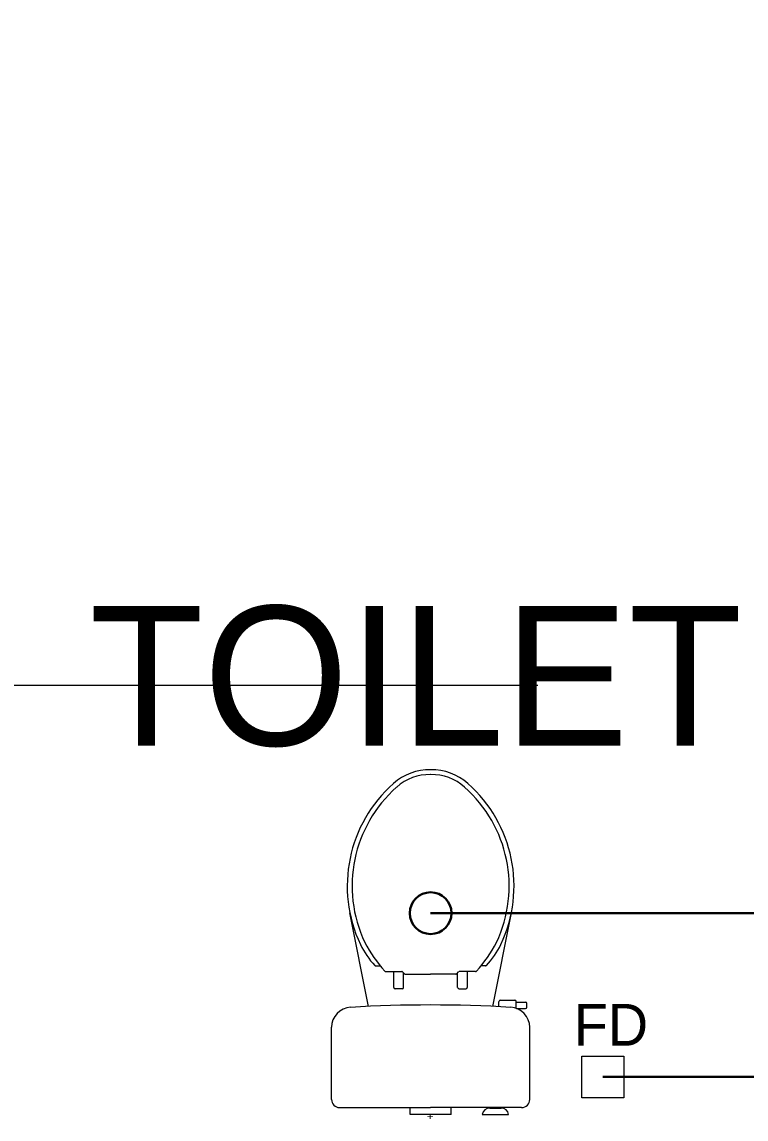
# Model space of a CAD drawing. Header units: millimetres. Extents: x -280308 to 6402717, y -14 to 2073074.
# Drawn here: x -20996 to -19261, y 330737 to 333365 of the extents above; entities that cross this region are included whole.
import ezdxf
from ezdxf.enums import TextEntityAlignment as Align

# ---------------------------------------------------------------- set-up
doc = ezdxf.new("R2010")
doc.units = ezdxf.units.MM
doc.linetypes.add('DASHED2', pattern=[0.375, 0.25, -0.125])
doc.layers.get('0').update_dxf_attribs({"lineweight": 0})
for name, color, linetype, lineweight, true_color in [('-P-ABK', 7, 'Continuous', 30, 0x05ffff), ('-P-AK', 7, 'Continuous', 30, 0xff0a0a), ('P-AKT', 7, 'Continuous', 30, 0xfe0101)]:
    doc.layers.add(name, color=color, linetype=linetype, lineweight=lineweight, true_color=true_color)
for name, color, linetype, lineweight in [('A-FURN-EQPM', 177, 'Continuous', 0), ('A-Z22-T-Anno_Text', 152, 'Continuous', 9), ('I-FURN-EQPM', 175, 'Continuous', 0), ('Tembok', 252, 'Continuous', 13)]:
    doc.layers.add(name, color=color, linetype=linetype, lineweight=lineweight)
doc.layers.add('A-TEXT', color=254, linetype='Continuous')
doc.styles.add('Annotative', font='arial.ttf', dxfattribs={"height": 1.25})
doc.styles.add('romans', font='BKANT.TTF')
doc.styles.add('TGF_A', font='arial.ttf')

# ---------------------------------------------------------------- blocks, each defined once
blk = doc.blocks.new('greg')
at = {"layer": 'I-FURN-EQPM', "ltscale": 1000}
for p, q in [((2016815.6, 1433803.7), (2016815.6, 1433585.7)), ((2016835.1, 1433823.2), (2017007.7, 1433823.2)), ((2017057.8, 1433734.4), (2017282.2, 1433779.2)), ((2017141.5, 1433693.1), (2017141.5, 1433655)), ((2017154.9, 1433716.9), (2017154.9, 1433706.2)), ((2017099.8, 1433653.7), (2017099.8, 1433670.4)), ((2017103.1, 1433673.6), (2017141.5, 1433673.6)), ((2017103.1, 1433650.5), (2017138.2, 1433650.5)), ((2017134.9, 1433645.9), (2017134.9, 1433585.7)), ((2017135.9, 1433648.3), (2017140.5, 1433652.7)), ((2016798.9, 1433634.9), (2016815.6, 1433634.9)), ((2016798.9, 1433536.4), (2016798.9, 1433634.9)), ((2016815.6, 1433367.6), (2016815.6, 1433585.7)), ((2017134.9, 1433525.4), (2017134.9, 1433585.7)), ((2016798.9, 1433536.4), (2016815.6, 1433536.4)), ((2017099.8, 1433517.6), (2017099.8, 1433501)), ((2017103.1, 1433520.9), (2017138.2, 1433520.9)), ((2017135.9, 1433523.1), (2017140.5, 1433518.7)), ((2017141.5, 1433478.2), (2017141.5, 1433516.3)), ((2017103.1, 1433497.7), (2017141.5, 1433497.7)), ((2016798.9, 1433461.8), (2016798.9, 1433398.7)), ((2017154.9, 1433454.4), (2017154.9, 1433465.1)), ((2016814.4, 1433443.8), (2016814.4, 1433416.7)), ((2016814.4, 1433441.1), (2016815.6, 1433441.1)), ((2017057.8, 1433436.9), (2017282.2, 1433392.2)), ((2016814.4, 1433419.4), (2016815.6, 1433419.4)), ((2017057.1, 1433421.9), (2017069.3, 1433421.9)), ((2017072.5, 1433418.6), (2017072.5, 1433383.6)), ((2017052.9, 1433380.3), (2017052.9, 1433358.4)), ((2017053, 1433380.4), (2017069.3, 1433380.4)), ((2017068.1, 1433380.4), (2017068.1, 1433358.4)), ((2017056.2, 1433355.2), (2017064.9, 1433355.2)), ((2016835.1, 1433348.2), (2017007.7, 1433348.2))]:
    blk.add_line(p, q, dxfattribs=at)
for centre, radius, start, end in [((2016835.1, 1433803.7), 19.4, 90, 180), ((2017007.7, 1433775.2), 48, 2.7365, 90), ((2013801.1, 1433585.7), 3260.1, 356.6267, 3.3733), ((2017346.2, 1433458.4), 327.1, 41.4237, 115.367), ((2017346.2, 1433458.4), 315.4, 41.4237, 115.367), ((2017287.3, 1433582.7), 189.5, 115.3845, 133.926), ((2017360.3, 1433457.1), 322.9, 117.5155, 132.4037), ((2017158.1, 1433716.9), 3.24, 133.926, 180), ((2017144.7, 1433693.1), 3.24, 132.4037, 180), ((2017103.1, 1433670.4), 3.24, 90, 180), ((2017496.1, 1433588.5), 116.9, 358.7172, 42.146), ((2017496.1, 1433588.5), 128.6, 358.7172, 42.146), ((2017103.1, 1433653.7), 3.24, 180, 270), ((2017138.2, 1433645.9), 3.24, 134.0485, 180), ((2017138.2, 1433655), 3.24, 314.0485, 0), ((2017496.1, 1433582.8), 116.9, 317.854, 1.2828), ((2017496.1, 1433582.8), 128.6, 317.854, 1.2828), ((2017103.1, 1433517.6), 3.24, 90, 180), ((2017138.2, 1433525.4), 3.24, 180, 225.9515), ((2017138.2, 1433516.3), 3.24, 0, 45.9515), ((2017103.1, 1433501), 3.24, 180, 270), ((2017346.2, 1433712.9), 327.1, 244.633, 318.5763), ((2017346.2, 1433712.9), 315.4, 244.633, 318.5763), ((2016795.4, 1433443.2), 19, 1.9066, 79.3868), ((2017144.7, 1433478.2), 3.24, 180, 227.5963), ((2017360.3, 1433714.3), 322.9, 227.5963, 242.4845), ((2017158.1, 1433454.4), 3.24, 180, 226.074), ((2017287.3, 1433588.6), 189.5, 226.074, 244.6155), ((2016795.4, 1433417.4), 19, 280.6132, 358.0934), ((2017069.3, 1433418.6), 3.24, 0, 90), ((2017007.7, 1433396.1), 48, 270, 357.2635), ((2017069.3, 1433383.6), 3.24, 270, 0), ((2016835.1, 1433367.6), 19.4, 180, 270), ((2017056.2, 1433358.4), 3.24, 180, 270), ((2017064.9, 1433358.4), 3.24, 270, 0)]:
    blk.add_arc(centre, radius, start, end, dxfattribs=at)
at = {"layer": 'I-FURN-EQPM', "ltscale": 1000, "style": 'romans'}
blk.add_text('+', height=19.4, dxfattribs=at).set_placement((2016786.8, 1433577.3))
blk = doc.blocks.new('A$Ce288bb9c')
at = {"layer": 'A-FURN-EQPM', "linetype": 'ByBlock', "lineweight": -2, "ltscale": 0.25}
blk.add_lwpolyline([(7812.7, -19409.9), (7812.7, -19309.9), (7912.7, -19309.9), (7912.7, -19409.9)], close=True, dxfattribs=at)
at = {"layer": 'Tembok', "color": 0, "linetype": 'ByBlock', "lineweight": -2, "rotation": 90}
blk.add_blockref('greg', (1441035.7, -2036248.9), dxfattribs=at)
blk = doc.blocks.new('*U540')
at = {"lineweight": -2}
blk.add_lwpolyline([(0.23438, 0), (7.63166, 0)], dxfattribs=at)
at = {"color": 7, "lineweight": -2, "style": 'TGF_A', "flags": 8}
for tag, height, p in [('NOTE1', 0.0625, (0, 0.3375)), ('DET', 0.09375, (0, 0.09612)), ('SHT', 0.075, (0, -0.10211)), ('NOTE2', 0.0625, (0, -0.39942))]:
    blk.add_attdef(tag, text='', height=height, dxfattribs=at).set_placement(p, align=Align.MIDDLE)
blk = doc.blocks.new('A$Cba193409')
at = {"layer": 'A-Z22-T-Anno_Text', "color": 7, "xscale": 4266.666666600002, "yscale": 4266.666666600002, "zscale": 4266.666666600002}
blk.add_blockref('*U540', (-74879.7, -18683), dxfattribs=at)
blk = doc.blocks.new('1')
at = {"layer": 'A-FURN-EQPM', "color": 0, "linetype": 'ByBlock', "lineweight": -2, "ltscale": 0.25}
blk.add_blockref('A$Cba193409', (22557.9, 350459.2), dxfattribs=at)
at = {"layer": 'A-FURN-EQPM', "ltscale": 0.25}
blk.add_blockref('A$Ce288bb9c', (-27467.1, 350198.3), dxfattribs=at)
at = {"layer": 'A-TEXT', "ltscale": 0.25, "attachment_point": 1, "style": 'Annotative'}
for s, insert, char_height in [('{\\fCentury Gothic|b0|i0|c0|p34;\\H1.25x;TOILET}', (-20834.2, 331966), 267.3), ('{\\fCentury Gothic|b0|i0|c0|p34;FD}', (-19674.2, 331013.2), 100)]:
    blk.add_mtext_dynamic_manual_height_columns(s, width=2019.994, gutter_width=1670.6, heights=[0], dxfattribs=dict(at, insert=insert, char_height=char_height))

msp = doc.modelspace()

# ---------------------------------------------------------------- linework, layer by layer
at = {"layer": '-P-ABK', "linetype": 'DASHED2', "ltscale": 5, "flags": 128}
msp.add_lwpolyline([(-19604.4, 330838.3), (-18594.5, 330838.3), (-18472.2, 330921.5)], dxfattribs=at)
at = {"layer": '-P-AK'}
msp.add_circle((-20017.1, 331230.5), 50, dxfattribs=at)
at = {"layer": 'P-AKT', "linetype": 'Continuous', "flags": 128}
msp.add_lwpolyline([(-20017.1, 331230.5), (-18902.9, 331230.5), (-18805.1, 331230.5), (-18686, 331382.9), (-18686, 336761.6), (-18494.1, 336966.9), (7698.8, 336966.9), (7753.2, 337036.8), (7751.8, 343865.2), (7610.8, 343981.3)], dxfattribs=at)

# ---------------------------------------------------------------- block references
msp.add_blockref('1', (0, 0))

doc.saveas('drawing.dxf')
